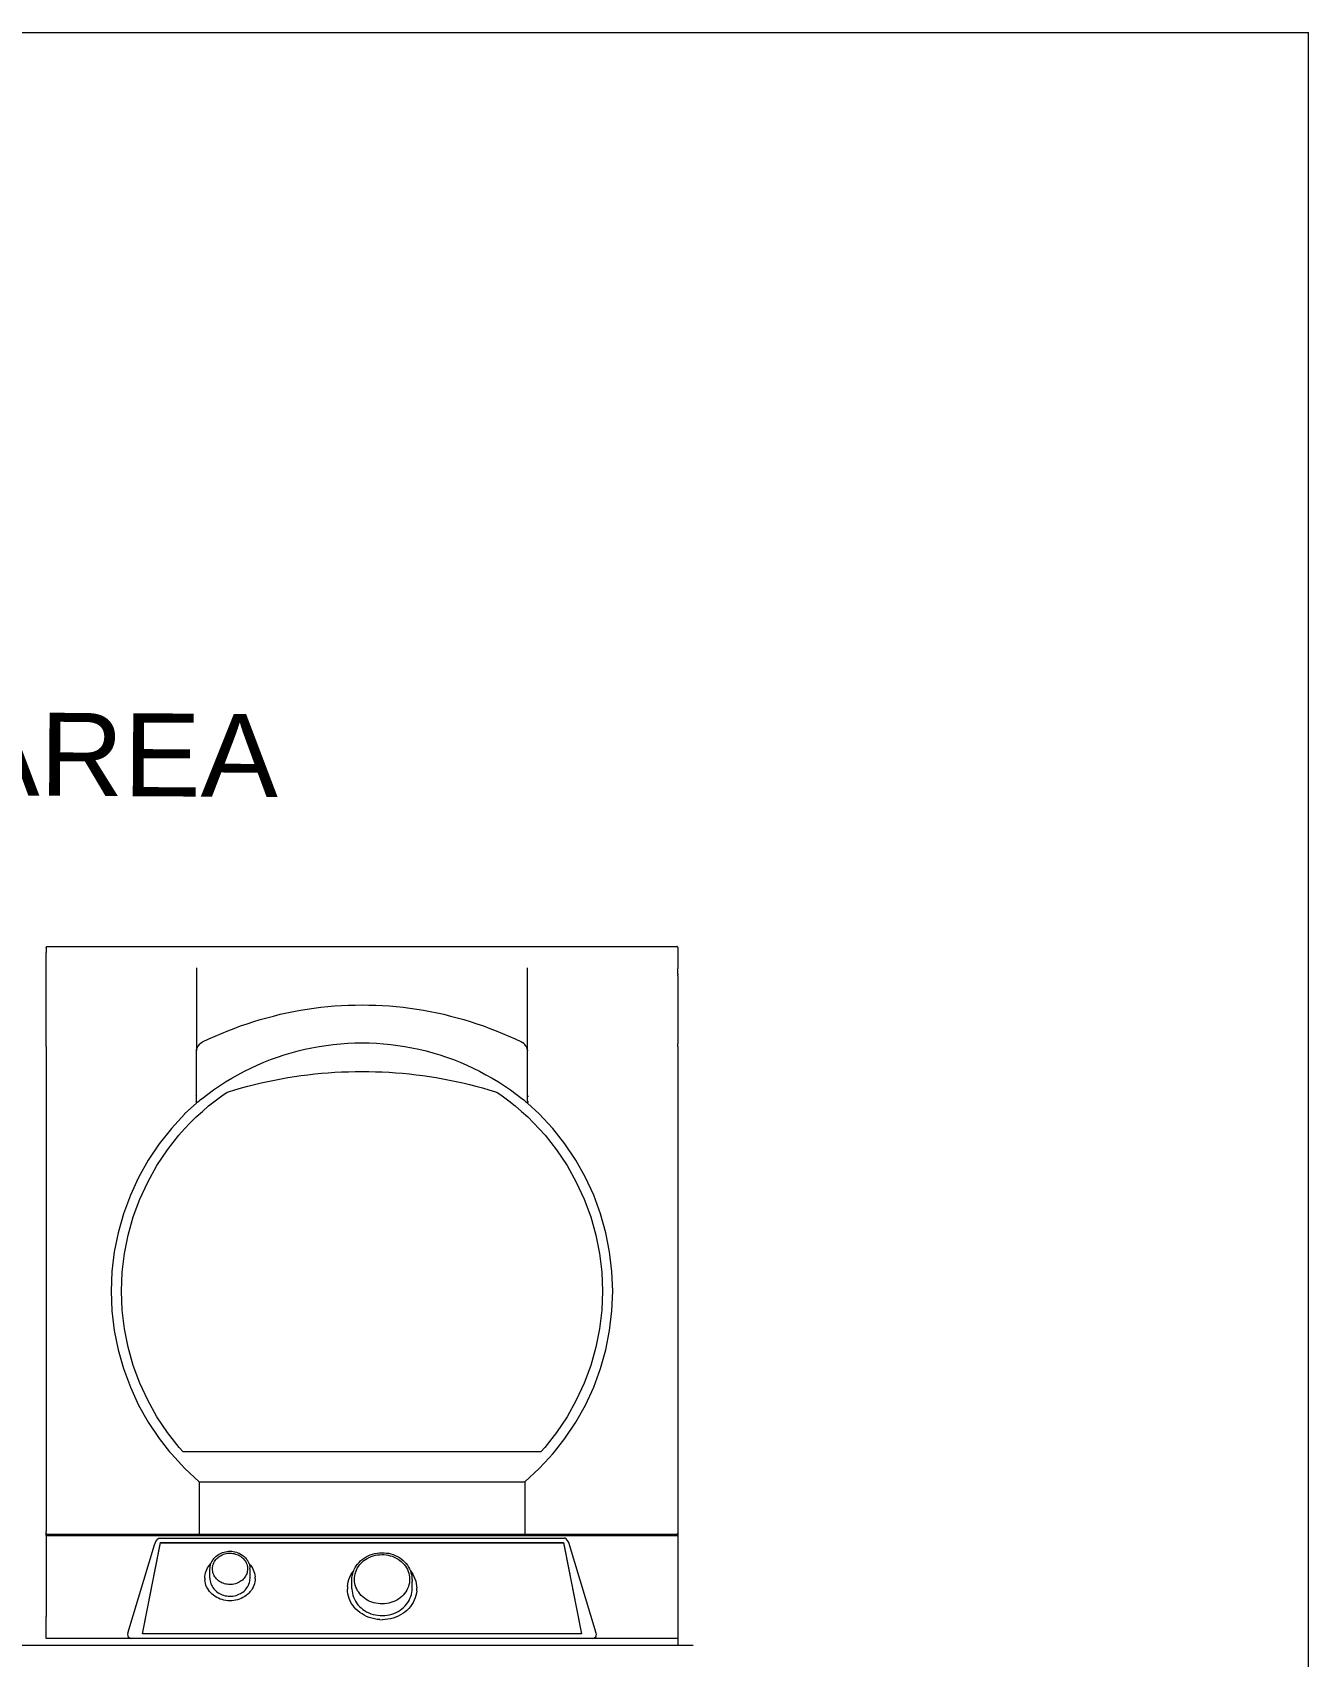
# Model space of a CAD drawing. Header units: millimetres. Extents: x 2027 to 2311, y 2171 to 2421.
# Drawn here: x 2282.94 to 2311.15, y 2384.84 to 2420.75 of the extents above; entities that cross this region are included whole.
import ezdxf

# ---------------------------------------------------------------- set-up
doc = ezdxf.new("R2010")
doc.units = ezdxf.units.MM
doc.layers.add('inne_gulv', color=255, linetype='Continuous', lineweight=15)
doc.layers.add('SectionCutEdges', color=6, linetype='Continuous', lineweight=30)
doc.styles.get("Standard").update_dxf_attribs({"font": 'arial.ttf'})

# ---------------------------------------------------------------- blocks, each defined once
blk = doc.blocks.new('laundry')
at = {"layer": 'inne_gulv'}
for p, q in [((406.1621, 54.8678), (406.8344, 54.8678)), ((406.8192, 54.8327), (406.8192, 54.8678)), ((406.1892, 54.8609), (406.1892, 54.8392)), ((406.2174, 54.8609), (406.1892, 54.8609)), ((406.2175, 54.8609), (406.2174, 54.8609)), ((406.2745, 54.8609), (406.2175, 54.8609)), ((406.2705, 54.8572), (406.2706, 54.8584)), ((406.2707, 54.8559), (406.2705, 54.8572)), ((406.2706, 54.8584), (406.2712, 54.8594)), ((406.2707, 54.8559), (406.2972, 54.7676)), ((406.2712, 54.8594), (406.272, 54.8602)), ((406.272, 54.8602), (406.2732, 54.8607)), ((406.2732, 54.8607), (406.2745, 54.8609)), ((406.7339, 54.8609), (406.2745, 54.8609)), ((406.2852, 54.8564), (406.3034, 54.7654)), ((406.2852, 54.8564), (406.3034, 54.7658)), ((406.2852, 54.8564), (406.2852, 54.8564)), ((406.7231, 54.8564), (406.2852, 54.8564)), ((406.705, 54.7654), (406.7232, 54.8564)), ((406.705, 54.7658), (406.7231, 54.8564)), ((406.7377, 54.8559), (406.7112, 54.7676)), ((406.7232, 54.8564), (406.7231, 54.8564)), ((406.7339, 54.8609), (406.7352, 54.8607)), ((406.7974, 54.8609), (406.7339, 54.8609)), ((406.7352, 54.8607), (406.7363, 54.8602)), ((406.7363, 54.8602), (406.7372, 54.8594)), ((406.7372, 54.8594), (406.7377, 54.8584)), ((406.7377, 54.8584), (406.7379, 54.8572)), ((406.7379, 54.8572), (406.7377, 54.8559)), ((406.7975, 54.8609), (406.7974, 54.8609)), ((406.8192, 54.8609), (406.7975, 54.8609)), ((406.1892, 54.8392), (406.1892, 54.8392)), ((406.1892, 54.7584), (406.1892, 54.8392)), ((406.4981, 54.8317), (406.4964, 54.8298)), ((406.5, 54.8335), (406.4981, 54.8317)), ((406.502, 54.8351), (406.5, 54.8335)), ((406.5042, 54.8366), (406.502, 54.8351)), ((406.5032, 54.8305), (406.505, 54.832)), ((406.5064, 54.8379), (406.5042, 54.8366)), ((406.505, 54.832), (406.5068, 54.8332)), ((406.5088, 54.8391), (406.5064, 54.8379)), ((406.5068, 54.8332), (406.5088, 54.8344)), ((406.5113, 54.8401), (406.5088, 54.8391)), ((406.5088, 54.8344), (406.5109, 54.8354)), ((406.5109, 54.8354), (406.513, 54.8363)), ((406.5139, 54.8409), (406.5113, 54.8401)), ((406.513, 54.8363), (406.5152, 54.837)), ((406.5165, 54.8415), (406.5139, 54.8409)), ((406.5152, 54.837), (406.5175, 54.8375)), ((406.5192, 54.842), (406.5165, 54.8415)), ((406.5175, 54.8375), (406.5198, 54.8379)), ((406.5219, 54.8422), (406.5192, 54.842)), ((406.5198, 54.8379), (406.5222, 54.8381)), ((406.5219, 54.8422), (406.5246, 54.8423)), ((406.5222, 54.8381), (406.5242, 54.8382)), ((406.5242, 54.8382), (406.5245, 54.8382)), ((406.5245, 54.8382), (406.5269, 54.8381)), ((406.5273, 54.8422), (406.5246, 54.8423)), ((406.5269, 54.8381), (406.5292, 54.8378)), ((406.53, 54.8419), (406.5273, 54.8422)), ((406.5292, 54.8378), (406.5315, 54.8374)), ((406.5326, 54.8414), (406.53, 54.8419)), ((406.5315, 54.8374), (406.5338, 54.8368)), ((406.5353, 54.8407), (406.5326, 54.8414)), ((406.5338, 54.8368), (406.536, 54.836)), ((406.5378, 54.8398), (406.5353, 54.8407)), ((406.536, 54.836), (406.5381, 54.8351)), ((406.5402, 54.8388), (406.5378, 54.8398)), ((406.5381, 54.8351), (406.5401, 54.8341)), ((406.5401, 54.8341), (406.5421, 54.8329)), ((406.5426, 54.8376), (406.5402, 54.8388)), ((406.5421, 54.8329), (406.5439, 54.8316)), ((406.5448, 54.8362), (406.5426, 54.8376)), ((406.5439, 54.8316), (406.5456, 54.8301)), ((406.547, 54.8347), (406.5448, 54.8362)), ((406.5489, 54.833), (406.547, 54.8347)), ((406.5508, 54.8312), (406.5489, 54.833)), ((406.5524, 54.8293), (406.5508, 54.8312)), ((406.8192, 54.8326), (406.8192, 54.8327)), ((406.8192, 54.7584), (406.8192, 54.8326)), ((406.3534, 54.8154), (406.3522, 54.8141)), ((406.3547, 54.8167), (406.3534, 54.8154)), ((406.3561, 54.818), (406.3547, 54.8167)), ((406.3577, 54.8191), (406.3561, 54.818)), ((406.3593, 54.82), (406.3577, 54.8191)), ((406.361, 54.8209), (406.3593, 54.82)), ((406.3595, 54.8145), (406.3607, 54.8154)), ((406.3607, 54.8154), (406.362, 54.8162)), ((406.3628, 54.8217), (406.361, 54.8209)), ((406.362, 54.8162), (406.3634, 54.8169)), ((406.3646, 54.8223), (406.3628, 54.8217)), ((406.3634, 54.8169), (406.3648, 54.8175)), ((406.3665, 54.8228), (406.3646, 54.8223)), ((406.3648, 54.8175), (406.3662, 54.818)), ((406.3662, 54.818), (406.3678, 54.8184)), ((406.3685, 54.8231), (406.3665, 54.8228)), ((406.3678, 54.8184), (406.3693, 54.8186)), ((406.3704, 54.8234), (406.3685, 54.8231)), ((406.3693, 54.8186), (406.3708, 54.8188)), ((406.3724, 54.8235), (406.3704, 54.8234)), ((406.3708, 54.8188), (406.3724, 54.8189)), ((406.3743, 54.8234), (406.3724, 54.8235)), ((406.3724, 54.8189), (406.374, 54.8188)), ((406.374, 54.8188), (406.3755, 54.8187)), ((406.3763, 54.8232), (406.3743, 54.8234)), ((406.3755, 54.8187), (406.3771, 54.8184)), ((406.3782, 54.8229), (406.3763, 54.8232)), ((406.3771, 54.8184), (406.3786, 54.8181)), ((406.3801, 54.8224), (406.3782, 54.8229)), ((406.3786, 54.8181), (406.3801, 54.8176)), ((406.382, 54.8218), (406.3801, 54.8224)), ((406.3801, 54.8176), (406.3815, 54.817)), ((406.3815, 54.817), (406.3829, 54.8163)), ((406.3838, 54.8211), (406.382, 54.8218)), ((406.3829, 54.8163), (406.3842, 54.8156)), ((406.3855, 54.8202), (406.3838, 54.8211)), ((406.3842, 54.8156), (406.3854, 54.8147)), ((406.3854, 54.8147), (406.3866, 54.8138)), ((406.3872, 54.8193), (406.3855, 54.8202)), ((406.3887, 54.8182), (406.3872, 54.8193)), ((406.3902, 54.817), (406.3887, 54.8182)), ((406.3915, 54.8157), (406.3902, 54.817)), ((406.3928, 54.8143), (406.3915, 54.8157)), ((406.4901, 54.8165), (406.4897, 54.8141)), ((406.4906, 54.8189), (406.4901, 54.8165)), ((406.4914, 54.8213), (406.4906, 54.8189)), ((406.4924, 54.8235), (406.4914, 54.8213)), ((406.4935, 54.8257), (406.4924, 54.8235)), ((406.4949, 54.8278), (406.4935, 54.8257)), ((406.4943, 54.8138), (406.4946, 54.8159)), ((406.4946, 54.8159), (406.4951, 54.8179)), ((406.4964, 54.8298), (406.4949, 54.8278)), ((406.4951, 54.8179), (406.4958, 54.8199)), ((406.4958, 54.8199), (406.4966, 54.8219)), ((406.4966, 54.8219), (406.4976, 54.8238)), ((406.4976, 54.8238), (406.4988, 54.8256)), ((406.4988, 54.8256), (406.5001, 54.8274)), ((406.5009, 54.815), (406.4998, 54.8134)), ((406.5001, 54.8274), (406.5016, 54.829)), ((406.5021, 54.8166), (406.5009, 54.815)), ((406.5016, 54.829), (406.5032, 54.8305)), ((406.5035, 54.8181), (406.5021, 54.8166)), ((406.505, 54.8195), (406.5035, 54.8181)), ((406.5066, 54.8208), (406.505, 54.8195)), ((406.5083, 54.822), (406.5066, 54.8208)), ((406.5101, 54.8231), (406.5083, 54.822)), ((406.512, 54.824), (406.5101, 54.8231)), ((406.514, 54.8248), (406.512, 54.824)), ((406.516, 54.8254), (406.514, 54.8248)), ((406.5181, 54.8259), (406.516, 54.8254)), ((406.5202, 54.8263), (406.5181, 54.8259)), ((406.5223, 54.8265), (406.5202, 54.8263)), ((406.5245, 54.8266), (406.5223, 54.8265)), ((406.5267, 54.8265), (406.5245, 54.8266)), ((406.5288, 54.8262), (406.5267, 54.8265)), ((406.5309, 54.8258), (406.5288, 54.8262)), ((406.533, 54.8253), (406.5309, 54.8258)), ((406.535, 54.8246), (406.533, 54.8253)), ((406.5369, 54.8237), (406.535, 54.8246)), ((406.5388, 54.8228), (406.5369, 54.8237)), ((406.5406, 54.8217), (406.5388, 54.8228)), ((406.5423, 54.8205), (406.5406, 54.8217)), ((406.5438, 54.8191), (406.5423, 54.8205)), ((406.5453, 54.8177), (406.5438, 54.8191)), ((406.5466, 54.8162), (406.5453, 54.8177)), ((406.5456, 54.8301), (406.5472, 54.8285)), ((406.5478, 54.8146), (406.5466, 54.8162)), ((406.5472, 54.8285), (406.5487, 54.8269)), ((406.5487, 54.8269), (406.5499, 54.8251)), ((406.5499, 54.8251), (406.5511, 54.8233)), ((406.5511, 54.8233), (406.552, 54.8213)), ((406.552, 54.8213), (406.5528, 54.8193)), ((406.5539, 54.8272), (406.5524, 54.8293)), ((406.5528, 54.8193), (406.5534, 54.8173)), ((406.5534, 54.8173), (406.5539, 54.8152)), ((406.5552, 54.8251), (406.5539, 54.8272)), ((406.5539, 54.8152), (406.5541, 54.8131)), ((406.5563, 54.8229), (406.5552, 54.8251)), ((406.5572, 54.8206), (406.5563, 54.8229)), ((406.5579, 54.8182), (406.5572, 54.8206)), ((406.5584, 54.8158), (406.5579, 54.8182)), ((406.5587, 54.8134), (406.5584, 54.8158)), ((406.3478, 54.8043), (406.3475, 54.8026)), ((406.3475, 54.8008), (406.3475, 54.8026)), ((406.3475, 54.8008), (406.3476, 54.7991)), ((406.3476, 54.7991), (406.3478, 54.7973)), ((406.3481, 54.8061), (406.3478, 54.8043)), ((406.3486, 54.8078), (406.3481, 54.8061)), ((406.3493, 54.8094), (406.3486, 54.8078)), ((406.3501, 54.811), (406.3493, 54.8094)), ((406.3511, 54.8126), (406.3501, 54.811)), ((406.3522, 54.8141), (406.3511, 54.8126)), ((406.3526, 54.8023), (406.3528, 54.8037)), ((406.3526, 54.8009), (406.3526, 54.8023)), ((406.3526, 54.8009), (406.3526, 54.7919)), ((406.3528, 54.8037), (406.3531, 54.805)), ((406.3531, 54.805), (406.3535, 54.8064)), ((406.3535, 54.8064), (406.354, 54.8077)), ((406.354, 54.8077), (406.3547, 54.809)), ((406.3547, 54.809), (406.3554, 54.8102)), ((406.3554, 54.8102), (406.3563, 54.8114)), ((406.3563, 54.8114), (406.3573, 54.8125)), ((406.3569, 54.7986), (406.3564, 54.7975)), ((406.3576, 54.7997), (406.3569, 54.7986)), ((406.3573, 54.8125), (406.3583, 54.8135)), ((406.3583, 54.8007), (406.3576, 54.7997)), ((406.3583, 54.8135), (406.3595, 54.8145)), ((406.3592, 54.8017), (406.3583, 54.8007)), ((406.3601, 54.8026), (406.3592, 54.8017)), ((406.3611, 54.8034), (406.3601, 54.8026)), ((406.3622, 54.8042), (406.3611, 54.8034)), ((406.3633, 54.8049), (406.3622, 54.8042)), ((406.3645, 54.8055), (406.3633, 54.8049)), ((406.3658, 54.806), (406.3645, 54.8055)), ((406.367, 54.8065), (406.3658, 54.806)), ((406.3684, 54.8068), (406.367, 54.8065)), ((406.3697, 54.807), (406.3684, 54.8068)), ((406.3711, 54.8072), (406.3697, 54.807)), ((406.3724, 54.8073), (406.3711, 54.8072)), ((406.3738, 54.8072), (406.3724, 54.8073)), ((406.3752, 54.8071), (406.3738, 54.8072)), ((406.3765, 54.8069), (406.3752, 54.8071)), ((406.3779, 54.8065), (406.3765, 54.8069)), ((406.3791, 54.8061), (406.3779, 54.8065)), ((406.3804, 54.8056), (406.3791, 54.8061)), ((406.3816, 54.805), (406.3804, 54.8056)), ((406.3827, 54.8043), (406.3816, 54.805)), ((406.3838, 54.8036), (406.3827, 54.8043)), ((406.3849, 54.8028), (406.3838, 54.8036)), ((406.3858, 54.8019), (406.3849, 54.8028)), ((406.3867, 54.8009), (406.3858, 54.8019)), ((406.3866, 54.8138), (406.3877, 54.8127)), ((406.3874, 54.7999), (406.3867, 54.8009)), ((406.3881, 54.7988), (406.3874, 54.7999)), ((406.3877, 54.8127), (406.3887, 54.8116)), ((406.3887, 54.7977), (406.3881, 54.7988)), ((406.3887, 54.8116), (406.3895, 54.8105)), ((406.3895, 54.8105), (406.3903, 54.8093)), ((406.3903, 54.8093), (406.391, 54.808)), ((406.391, 54.808), (406.3915, 54.8067)), ((406.3915, 54.8067), (406.392, 54.8053)), ((406.392, 54.8053), (406.3923, 54.8039)), ((406.3923, 54.8039), (406.3925, 54.8026)), ((406.3925, 54.8026), (406.3926, 54.8011)), ((406.3926, 54.8011), (406.3926, 54.801)), ((406.3926, 54.801), (406.3926, 54.7922)), ((406.3939, 54.8129), (406.3928, 54.8143)), ((406.3948, 54.8114), (406.3939, 54.8129)), ((406.3957, 54.8098), (406.3948, 54.8114)), ((406.3964, 54.8081), (406.3957, 54.8098)), ((406.3969, 54.8064), (406.3964, 54.8081)), ((406.3973, 54.8047), (406.3969, 54.8064)), ((406.3976, 54.8029), (406.3973, 54.8047)), ((406.3974, 54.7977), (406.3976, 54.7994)), ((406.3977, 54.8012), (406.3976, 54.8029)), ((406.3977, 54.8012), (406.3976, 54.7994)), ((406.4897, 54.8141), (406.4896, 54.8117)), ((406.4896, 54.8093), (406.4896, 54.8117)), ((406.4896, 54.8093), (406.4899, 54.8069)), ((406.4899, 54.8069), (406.4904, 54.8045)), ((406.4904, 54.8045), (406.4911, 54.8021)), ((406.4911, 54.8021), (406.4921, 54.7998)), ((406.4921, 54.7998), (406.4932, 54.7976)), ((406.4942, 54.8117), (406.4943, 54.8138)), ((406.4942, 54.8113), (406.4942, 54.8117)), ((406.4942, 54.8113), (406.4942, 54.8027)), ((406.4942, 54.8027), (406.4942, 54.8006)), ((406.4942, 54.8006), (406.4945, 54.7985)), ((406.4945, 54.7985), (406.4949, 54.7964)), ((406.4968, 54.8042), (406.4967, 54.8022)), ((406.4967, 54.8022), (406.4967, 54.8003)), ((406.4967, 54.8003), (406.497, 54.7984)), ((406.4971, 54.8061), (406.4968, 54.8042)), ((406.4975, 54.808), (406.4971, 54.8061)), ((406.4981, 54.8098), (406.4975, 54.808)), ((406.4989, 54.8116), (406.4981, 54.8098)), ((406.4998, 54.8134), (406.4989, 54.8116)), ((406.5488, 54.8129), (406.5478, 54.8146)), ((406.5497, 54.8111), (406.5488, 54.8129)), ((406.5504, 54.8093), (406.5497, 54.8111)), ((406.551, 54.8074), (406.5504, 54.8093)), ((406.5514, 54.8055), (406.551, 54.8074)), ((406.5513, 54.7978), (406.5516, 54.7997)), ((406.5516, 54.8036), (406.5514, 54.8055)), ((406.5517, 54.8017), (406.5516, 54.8036)), ((406.5516, 54.7997), (406.5517, 54.8017)), ((406.5538, 54.7979), (406.554, 54.7999)), ((406.554, 54.7999), (406.5541, 54.8)), ((406.5541, 54.8131), (406.5542, 54.811)), ((406.5542, 54.811), (406.5541, 54.8042)), ((406.5541, 54.8042), (406.5541, 54.8041)), ((406.5541, 54.8023), (406.5541, 54.8041)), ((406.5541, 54.8023), (406.5542, 54.8021)), ((406.5542, 54.8021), (406.5541, 54.802)), ((406.5541, 54.802), (406.5541, 54.8)), ((406.5548, 54.797), (406.556, 54.7992)), ((406.556, 54.7992), (406.557, 54.8014)), ((406.557, 54.8014), (406.5577, 54.8038)), ((406.5577, 54.8038), (406.5583, 54.8062)), ((406.5583, 54.8062), (406.5586, 54.8086)), ((406.5586, 54.8086), (406.5588, 54.811)), ((406.5587, 54.8134), (406.5588, 54.811)), ((406.3478, 54.7973), (406.3482, 54.7956)), ((406.3482, 54.7956), (406.3488, 54.7939)), ((406.3488, 54.7939), (406.3495, 54.7922)), ((406.3495, 54.7922), (406.3503, 54.7906)), ((406.3503, 54.7906), (406.3513, 54.7891)), ((406.3513, 54.7891), (406.3524, 54.7877)), ((406.3524, 54.7877), (406.3536, 54.7863)), ((406.3526, 54.7919), (406.3527, 54.7905)), ((406.3527, 54.7905), (406.3529, 54.7891)), ((406.3529, 54.7891), (406.3532, 54.7877)), ((406.3532, 54.7876), (406.3532, 54.7877)), ((406.3532, 54.7876), (406.3536, 54.7863)), ((406.3536, 54.7863), (406.3542, 54.785)), ((406.3542, 54.785), (406.3549, 54.7837)), ((406.3549, 54.7837), (406.355, 54.7836)), ((406.355, 54.7836), (406.3556, 54.7825)), ((406.3553, 54.7939), (406.3551, 54.7927)), ((406.3551, 54.7927), (406.3551, 54.7915)), ((406.3551, 54.7915), (406.3551, 54.7903)), ((406.3551, 54.7903), (406.3553, 54.789)), ((406.3555, 54.7951), (406.3553, 54.7939)), ((406.3553, 54.789), (406.3556, 54.7878)), ((406.3559, 54.7963), (406.3555, 54.7951)), ((406.3556, 54.7878), (406.356, 54.7867)), ((406.3556, 54.7825), (406.3557, 54.7824)), ((406.3557, 54.7824), (406.3565, 54.7813)), ((406.3564, 54.7975), (406.3559, 54.7963)), ((406.356, 54.7867), (406.3565, 54.7855)), ((406.3565, 54.7855), (406.3571, 54.7844)), ((406.3571, 54.7844), (406.3577, 54.7833)), ((406.3577, 54.7833), (406.3585, 54.7823)), ((406.3585, 54.7823), (406.3594, 54.7814)), ((406.386, 54.7815), (406.3868, 54.7825)), ((406.3868, 54.7825), (406.3876, 54.7835)), ((406.3876, 54.7835), (406.3882, 54.7846)), ((406.3882, 54.7846), (406.3888, 54.7857)), ((406.3892, 54.7966), (406.3887, 54.7977)), ((406.3888, 54.7857), (406.3893, 54.7869)), ((406.3888, 54.7816), (406.3896, 54.7827)), ((406.3896, 54.7954), (406.3892, 54.7966)), ((406.3893, 54.7869), (406.3896, 54.7881)), ((406.3898, 54.7942), (406.3896, 54.7954)), ((406.3896, 54.7881), (406.3899, 54.7893)), ((406.3896, 54.7827), (406.3897, 54.7827)), ((406.3897, 54.7827), (406.3904, 54.784)), ((406.39, 54.793), (406.3898, 54.7942)), ((406.3899, 54.7893), (406.39, 54.7905)), ((406.3901, 54.7917), (406.39, 54.793)), ((406.39, 54.7905), (406.3901, 54.7917)), ((406.3904, 54.784), (406.3911, 54.7852)), ((406.3911, 54.7852), (406.3915, 54.7863)), ((406.3915, 54.7863), (406.3918, 54.7866)), ((406.3915, 54.7863), (406.3916, 54.7866)), ((406.3916, 54.7866), (406.392, 54.7879)), ((406.3918, 54.7866), (406.393, 54.788)), ((406.392, 54.7879), (406.3921, 54.788)), ((406.3921, 54.788), (406.3924, 54.7894)), ((406.3924, 54.7894), (406.3925, 54.7908)), ((406.3926, 54.7922), (406.3925, 54.7908)), ((406.393, 54.788), (406.3941, 54.7894)), ((406.3941, 54.7894), (406.395, 54.791)), ((406.395, 54.791), (406.3958, 54.7926)), ((406.3958, 54.7926), (406.3965, 54.7942)), ((406.3965, 54.7942), (406.397, 54.7959)), ((406.397, 54.7959), (406.3974, 54.7977)), ((406.4932, 54.7976), (406.4945, 54.7955)), ((406.4945, 54.7955), (406.4959, 54.7935)), ((406.4949, 54.7964), (406.495, 54.7963)), ((406.495, 54.7963), (406.4955, 54.7944)), ((406.4956, 54.7943), (406.4955, 54.7944)), ((406.4956, 54.7943), (406.4959, 54.7935)), ((406.4959, 54.7935), (406.4959, 54.7934)), ((406.4959, 54.7934), (406.4964, 54.7923)), ((406.4964, 54.7923), (406.4973, 54.7904)), ((406.497, 54.7984), (406.4974, 54.7965)), ((406.4973, 54.7904), (406.4974, 54.7903)), ((406.4974, 54.7965), (406.4979, 54.7946)), ((406.4974, 54.7903), (406.4985, 54.7885)), ((406.4979, 54.7946), (406.4987, 54.7928)), ((406.4985, 54.7885), (406.4985, 54.7885)), ((406.4985, 54.7885), (406.4997, 54.7868)), ((406.4987, 54.7928), (406.4995, 54.791)), ((406.4995, 54.791), (406.5006, 54.7893)), ((406.4997, 54.7868), (406.5012, 54.7851)), ((406.5006, 54.7893), (406.5017, 54.7877)), ((406.5012, 54.7851), (406.5027, 54.7836)), ((406.5017, 54.7877), (406.5031, 54.7862)), ((406.5027, 54.7836), (406.5045, 54.7821)), ((406.5031, 54.7862), (406.5045, 54.7848)), ((406.5045, 54.7848), (406.5061, 54.7834)), ((406.5061, 54.7834), (406.5078, 54.7822)), ((406.5401, 54.7819), (406.5418, 54.7831)), ((406.5418, 54.7831), (406.5434, 54.7844)), ((406.5434, 54.7844), (406.5449, 54.7858)), ((406.5434, 54.7817), (406.5451, 54.7831)), ((406.5449, 54.7858), (406.5462, 54.7873)), ((406.5451, 54.7831), (406.5467, 54.7846)), ((406.5462, 54.7873), (406.5475, 54.7889)), ((406.5467, 54.7846), (406.5481, 54.7862)), ((406.5475, 54.7889), (406.5485, 54.7905)), ((406.5481, 54.7862), (406.5482, 54.7863)), ((406.5482, 54.7863), (406.5495, 54.788)), ((406.5485, 54.7905), (406.5495, 54.7923)), ((406.5495, 54.7923), (406.5502, 54.7941)), ((406.5495, 54.788), (406.5507, 54.7898)), ((406.5495, 54.788), (406.5495, 54.788)), ((406.5502, 54.7941), (406.5508, 54.7959)), ((406.5507, 54.7898), (406.5517, 54.7917)), ((406.5508, 54.7959), (406.5513, 54.7978)), ((406.5517, 54.7917), (406.5525, 54.7937)), ((406.5526, 54.7937), (406.5525, 54.7937)), ((406.5526, 54.7937), (406.5532, 54.7957)), ((406.5526, 54.7937), (406.5535, 54.7949)), ((406.5533, 54.7958), (406.5532, 54.7957)), ((406.5538, 54.7979), (406.5533, 54.7958)), ((406.5535, 54.7949), (406.5548, 54.797)), ((406.2972, 54.7676), (406.2978, 54.7659)), ((406.3565, 54.7813), (406.3575, 54.7802)), ((406.3575, 54.7802), (406.3586, 54.7792)), ((406.3586, 54.7792), (406.3597, 54.7783)), ((406.3594, 54.7814), (406.3603, 54.7805)), ((406.3597, 54.7783), (406.3598, 54.7782)), ((406.3598, 54.7782), (406.361, 54.7774)), ((406.3603, 54.7805), (406.3613, 54.7796)), ((406.361, 54.7774), (406.3623, 54.7766)), ((406.361, 54.7774), (406.361, 54.7774)), ((406.3613, 54.7796), (406.3624, 54.7789)), ((406.3623, 54.7766), (406.3637, 54.7759)), ((406.3624, 54.7789), (406.3636, 54.7782)), ((406.3636, 54.7782), (406.3648, 54.7776)), ((406.3637, 54.7759), (406.3651, 54.7754)), ((406.3648, 54.7776), (406.366, 54.7771)), ((406.3651, 54.7754), (406.3666, 54.7749)), ((406.366, 54.7771), (406.3673, 54.7767)), ((406.3666, 54.7749), (406.3681, 54.7745)), ((406.3673, 54.7767), (406.3686, 54.7764)), ((406.3681, 54.7745), (406.3696, 54.7743)), ((406.3686, 54.7764), (406.37, 54.7761)), ((406.3696, 54.7743), (406.3712, 54.7741)), ((406.37, 54.7761), (406.3713, 54.776)), ((406.3712, 54.7741), (406.3727, 54.7741)), ((406.3713, 54.776), (406.3727, 54.776)), ((406.3727, 54.776), (406.3741, 54.776)), ((406.3727, 54.7741), (406.3743, 54.7741)), ((406.3741, 54.776), (406.3755, 54.7762)), ((406.3743, 54.7741), (406.3758, 54.7743)), ((406.3755, 54.7762), (406.3768, 54.7764)), ((406.3758, 54.7743), (406.3774, 54.7746)), ((406.3768, 54.7764), (406.3781, 54.7768)), ((406.3774, 54.7746), (406.3789, 54.775)), ((406.3781, 54.7768), (406.3794, 54.7772)), ((406.3789, 54.775), (406.3803, 54.7755)), ((406.3794, 54.7772), (406.3806, 54.7777)), ((406.3803, 54.7755), (406.3817, 54.7761)), ((406.3806, 54.7777), (406.3818, 54.7783)), ((406.3817, 54.7761), (406.3831, 54.7768)), ((406.3818, 54.7783), (406.383, 54.779)), ((406.383, 54.779), (406.384, 54.7798)), ((406.3831, 54.7768), (406.3844, 54.7775)), ((406.3831, 54.7768), (406.3831, 54.7768)), ((406.384, 54.7798), (406.3851, 54.7806)), ((406.3844, 54.7776), (406.3857, 54.7785)), ((406.3844, 54.7776), (406.3844, 54.7775)), ((406.3851, 54.7806), (406.386, 54.7815)), ((406.3857, 54.7785), (406.3868, 54.7794)), ((406.3868, 54.7794), (406.3879, 54.7805)), ((406.3879, 54.7805), (406.3887, 54.7815)), ((406.3887, 54.7815), (406.3888, 54.7816)), ((406.5045, 54.7821), (406.5063, 54.7808)), ((406.5063, 54.7808), (406.5082, 54.7796)), ((406.5078, 54.7822), (406.5095, 54.7811)), ((406.5083, 54.7796), (406.5082, 54.7796)), ((406.5083, 54.7796), (406.5103, 54.7785)), ((406.5095, 54.7811), (406.5114, 54.7802)), ((406.5103, 54.7785), (406.5124, 54.7776)), ((406.5114, 54.7802), (406.5134, 54.7793)), ((406.5124, 54.7776), (406.5146, 54.7769)), ((406.5134, 54.7793), (406.5154, 54.7787)), ((406.5146, 54.7769), (406.5169, 54.7763)), ((406.5154, 54.7787), (406.5175, 54.7781)), ((406.5169, 54.7763), (406.5192, 54.7758)), ((406.5175, 54.7781), (406.5196, 54.7777)), ((406.5192, 54.7758), (406.5215, 54.7756)), ((406.5196, 54.7777), (406.5217, 54.7775)), ((406.5215, 54.7756), (406.5238, 54.7755)), ((406.5217, 54.7775), (406.5239, 54.7774)), ((406.5238, 54.7755), (406.5262, 54.7755)), ((406.5239, 54.7774), (406.526, 54.7774)), ((406.526, 54.7774), (406.5282, 54.7776)), ((406.5262, 54.7755), (406.5285, 54.7758)), ((406.5282, 54.7776), (406.5303, 54.778)), ((406.5285, 54.7758), (406.5308, 54.7761)), ((406.5303, 54.778), (406.5324, 54.7785)), ((406.5308, 54.7761), (406.5331, 54.7767)), ((406.5324, 54.7785), (406.5344, 54.7791)), ((406.5331, 54.7767), (406.5353, 54.7774)), ((406.5344, 54.7791), (406.5364, 54.7799)), ((406.5353, 54.7774), (406.5374, 54.7782)), ((406.5364, 54.7799), (406.5383, 54.7808)), ((406.5374, 54.7782), (406.5395, 54.7792)), ((406.5383, 54.7808), (406.5401, 54.7819)), ((406.5395, 54.7792), (406.5415, 54.7804)), ((406.5415, 54.7804), (406.5434, 54.7817)), ((406.5415, 54.7804), (406.5415, 54.7804)), ((406.7112, 54.7676), (406.7106, 54.7659)), ((406.1892, 54.7584), (406.8192, 54.7584)), ((406.1892, 54.7584), (406.1892, 54.7572)), ((406.1892, 54.7572), (406.1892, 54.7562)), ((406.1892, 54.7562), (406.1893, 54.7564)), ((406.1892, 54.7559), (406.1892, 54.7562)), ((406.1892, 54.7559), (406.1892, 54.7544)), ((406.1892, 54.2706), (406.1892, 54.7544)), ((406.1893, 54.7564), (406.1895, 54.7566)), ((406.1895, 54.7566), (406.1897, 54.7568)), ((406.1897, 54.7568), (406.1899, 54.7569)), ((406.1899, 54.7569), (406.1902, 54.7569)), ((406.1902, 54.7569), (406.3418, 54.7569)), ((406.2978, 54.7659), (406.2986, 54.7643)), ((406.2986, 54.7643), (406.2995, 54.7629)), ((406.2995, 54.7629), (406.3005, 54.7618)), ((406.3005, 54.7618), (406.3015, 54.7611)), ((406.3015, 54.7611), (406.3024, 54.7609)), ((406.3024, 54.7609), (406.706, 54.7609)), ((406.3034, 54.7658), (406.705, 54.7658)), ((406.3034, 54.7654), (406.3034, 54.7658)), ((406.3034, 54.7654), (406.705, 54.7654)), ((406.3418, 54.7569), (406.6667, 54.7569)), ((406.3418, 54.7048), (406.3418, 54.7569)), ((406.6667, 54.7569), (406.8182, 54.7569)), ((406.6667, 54.7048), (406.6667, 54.7569)), ((406.705, 54.7654), (406.705, 54.7658)), ((406.7069, 54.7611), (406.706, 54.7609)), ((406.7079, 54.7618), (406.7069, 54.7611)), ((406.7088, 54.7629), (406.7079, 54.7618)), ((406.7098, 54.7643), (406.7088, 54.7629)), ((406.7106, 54.7659), (406.7098, 54.7643)), ((406.8184, 54.7569), (406.8182, 54.7569)), ((406.8184, 54.7569), (406.8187, 54.7568)), ((406.8189, 54.7566), (406.8187, 54.7568)), ((406.8189, 54.7566), (406.819, 54.7564)), ((406.8191, 54.7562), (406.819, 54.7564)), ((406.8191, 54.7562), (406.8192, 54.7571)), ((406.8191, 54.7562), (406.8192, 54.7559)), ((406.8192, 54.7571), (406.8192, 54.7584)), ((406.8192, 54.7542), (406.8192, 54.7559)), ((406.8192, 54.2706), (406.8192, 54.7542)), ((406.3274, 54.6914), (406.3418, 54.7048)), ((406.3418, 54.7048), (406.453, 54.7048)), ((406.453, 54.7048), (406.6667, 54.7048)), ((406.6667, 54.7047), (406.6667, 54.7048)), ((406.6667, 54.7047), (406.681, 54.6914)), ((406.3141, 54.677), (406.3274, 54.6914)), ((406.681, 54.6914), (406.6909, 54.6807)), ((406.3019, 54.6616), (406.3123, 54.6748)), ((406.3218, 54.6704), (406.3102, 54.6556)), ((406.3123, 54.6748), (406.3141, 54.677)), ((406.3218, 54.6704), (406.3259, 54.6748)), ((406.6825, 54.6748), (406.3259, 54.6748)), ((406.6825, 54.6748), (406.6865, 54.6704)), ((406.6982, 54.6556), (406.6865, 54.6704)), ((406.6909, 54.6807), (406.6943, 54.677)), ((406.6943, 54.677), (406.6961, 54.6748)), ((406.6961, 54.6748), (406.7065, 54.6616)), ((406.291, 54.6453), (406.3019, 54.6616)), ((406.3102, 54.6556), (406.2997, 54.6399)), ((406.7086, 54.6399), (406.6982, 54.6556)), ((406.7065, 54.6616), (406.7174, 54.6453)), ((406.2814, 54.6282), (406.291, 54.6453)), ((406.2997, 54.6399), (406.2905, 54.6235)), ((406.7178, 54.6235), (406.7086, 54.6399)), ((406.7174, 54.6453), (406.727, 54.6282)), ((406.2732, 54.6103), (406.2814, 54.6282)), ((406.2905, 54.6235), (406.2826, 54.6064)), ((406.7257, 54.6064), (406.7178, 54.6235)), ((406.727, 54.6282), (406.7352, 54.6103)), ((406.2664, 54.5919), (406.2732, 54.6103)), ((406.2826, 54.6064), (406.2761, 54.5888)), ((406.7322, 54.5888), (406.7257, 54.6064)), ((406.7352, 54.6103), (406.742, 54.5919)), ((406.2611, 54.573), (406.2664, 54.5919)), ((406.2761, 54.5888), (406.271, 54.5706)), ((406.7373, 54.5706), (406.7322, 54.5888)), ((406.742, 54.5919), (406.7473, 54.573)), ((406.2572, 54.5538), (406.2611, 54.573)), ((406.7473, 54.573), (406.7511, 54.5538)), ((406.271, 54.5706), (406.2673, 54.5522)), ((406.741, 54.5522), (406.7373, 54.5706)), ((406.2549, 54.5343), (406.2572, 54.5538)), ((406.2673, 54.5522), (406.2651, 54.5335)), ((406.7432, 54.5335), (406.741, 54.5522)), ((406.7511, 54.5538), (406.7534, 54.5343)), ((406.2542, 54.5147), (406.2549, 54.5343)), ((406.2651, 54.5335), (406.2644, 54.5147)), ((406.744, 54.5147), (406.7432, 54.5335)), ((406.7534, 54.5343), (406.7542, 54.5147)), ((406.2549, 54.495), (406.2542, 54.5147)), ((406.2644, 54.5147), (406.2651, 54.4958)), ((406.7432, 54.4958), (406.744, 54.5147)), ((406.7542, 54.5147), (406.7534, 54.495)), ((406.2572, 54.4755), (406.2549, 54.495)), ((406.2651, 54.4958), (406.2673, 54.4771)), ((406.741, 54.4771), (406.7432, 54.4958)), ((406.7534, 54.495), (406.7511, 54.4755)), ((406.2611, 54.4563), (406.2572, 54.4755)), ((406.2673, 54.4771), (406.271, 54.4587)), ((406.7373, 54.4587), (406.741, 54.4771)), ((406.7511, 54.4755), (406.7473, 54.4563)), ((406.271, 54.4587), (406.2761, 54.4406)), ((406.7322, 54.4406), (406.7373, 54.4587)), ((406.2664, 54.4374), (406.2611, 54.4563)), ((406.7473, 54.4563), (406.742, 54.4374)), ((406.2732, 54.419), (406.2664, 54.4374)), ((406.2761, 54.4406), (406.2826, 54.4229)), ((406.7257, 54.4229), (406.7322, 54.4406)), ((406.742, 54.4374), (406.7352, 54.419)), ((406.2814, 54.4011), (406.2732, 54.419)), ((406.2826, 54.4229), (406.2905, 54.4058)), ((406.7178, 54.4058), (406.7257, 54.4229)), ((406.7352, 54.419), (406.727, 54.4011)), ((406.291, 54.384), (406.2814, 54.4011)), ((406.2905, 54.4058), (406.2997, 54.3894)), ((406.7086, 54.3894), (406.7178, 54.4058)), ((406.727, 54.4011), (406.7174, 54.384)), ((406.3019, 54.3677), (406.291, 54.384)), ((406.2997, 54.3894), (406.3102, 54.3737)), ((406.6982, 54.3737), (406.7086, 54.3894)), ((406.7174, 54.384), (406.7065, 54.3677)), ((406.3141, 54.3523), (406.3019, 54.3677)), ((406.3102, 54.3737), (406.3217, 54.3591)), ((406.6867, 54.3591), (406.6982, 54.3737)), ((406.7065, 54.3677), (406.6943, 54.3523)), ((406.3274, 54.3379), (406.3141, 54.3523)), ((406.3217, 54.3591), (406.3273, 54.3527)), ((406.3273, 54.3527), (406.333, 54.3467)), ((406.333, 54.3467), (406.3389, 54.3409)), ((406.6694, 54.3409), (406.6753, 54.3467)), ((406.6753, 54.3467), (406.681, 54.3527)), ((406.681, 54.3527), (406.6867, 54.3591)), ((406.6943, 54.3523), (406.681, 54.3379)), ((406.3274, 54.3379), (406.3277, 54.3375)), ((406.3392, 54.327), (406.3277, 54.3375)), ((406.3389, 54.3409), (406.345, 54.3353)), ((406.345, 54.3353), (406.3513, 54.3299)), ((406.3513, 54.3299), (406.3578, 54.3247)), ((406.6505, 54.3247), (406.657, 54.3299)), ((406.657, 54.3299), (406.6633, 54.3353)), ((406.6633, 54.3353), (406.6694, 54.3409)), ((406.681, 54.3379), (406.6692, 54.327)), ((406.3384, 54.3259), (406.3392, 54.3251)), ((406.3392, 54.3193), (406.3384, 54.3201)), ((406.3392, 54.327), (406.3393, 54.3268)), ((406.3392, 54.327), (406.3392, 54.3251)), ((406.3392, 54.3251), (406.3392, 54.3193)), ((406.3392, 54.3193), (406.3392, 54.2748)), ((406.3398, 54.3263), (406.3393, 54.3268)), ((406.3398, 54.3264), (406.3406, 54.3258)), ((406.3398, 54.3263), (406.3406, 54.3258)), ((406.3406, 54.3258), (406.3417, 54.3249)), ((406.3417, 54.3249), (406.3429, 54.3239)), ((406.3429, 54.3239), (406.3442, 54.3229)), ((406.3442, 54.3229), (406.3447, 54.3224)), ((406.3447, 54.3224), (406.3504, 54.3181)), ((406.3504, 54.3181), (406.3562, 54.3139)), ((406.3562, 54.3139), (406.3621, 54.3098)), ((406.3578, 54.3247), (406.3645, 54.3198)), ((406.3645, 54.3198), (406.3697, 54.3161)), ((406.3697, 54.3161), (406.371, 54.3157)), ((406.371, 54.3157), (406.3775, 54.3138)), ((406.3775, 54.3138), (406.384, 54.3119)), ((406.6244, 54.3119), (406.6308, 54.3138)), ((406.6308, 54.3138), (406.6373, 54.3157)), ((406.6373, 54.3157), (406.6386, 54.3161)), ((406.6386, 54.3161), (406.6439, 54.3198)), ((406.6439, 54.3198), (406.6505, 54.3247)), ((406.6462, 54.3098), (406.6521, 54.3139)), ((406.6521, 54.3139), (406.6579, 54.3181)), ((406.6579, 54.3181), (406.6636, 54.3224)), ((406.6636, 54.3224), (406.6642, 54.3229)), ((406.6642, 54.3229), (406.6655, 54.3239)), ((406.6655, 54.3239), (406.6667, 54.3249)), ((406.6667, 54.3249), (406.6677, 54.3258)), ((406.6677, 54.3258), (406.6685, 54.3264)), ((406.6685, 54.3264), (406.669, 54.3268)), ((406.6692, 54.327), (406.669, 54.3268)), ((406.6692, 54.3251), (406.6692, 54.327)), ((406.6692, 54.3251), (406.6697, 54.3256)), ((406.6692, 54.3251), (406.6692, 54.3193)), ((406.6697, 54.3198), (406.6692, 54.3193)), ((406.6692, 54.3193), (406.6692, 54.2748)), ((406.6699, 54.3259), (406.6702, 54.3262)), ((406.6702, 54.3204), (406.6699, 54.3201)), ((406.3621, 54.3098), (406.3682, 54.3059)), ((406.3682, 54.3059), (406.3743, 54.3022)), ((406.3743, 54.3022), (406.3805, 54.2987)), ((406.3805, 54.2987), (406.3869, 54.2953)), ((406.384, 54.3119), (406.3905, 54.3101)), ((406.3905, 54.3101), (406.3971, 54.3085)), ((406.3971, 54.3085), (406.4037, 54.3069)), ((406.4037, 54.3069), (406.4103, 54.3054)), ((406.4103, 54.3054), (406.4169, 54.3041)), ((406.4169, 54.3041), (406.4235, 54.3028)), ((406.4235, 54.3028), (406.4302, 54.3016)), ((406.4302, 54.3016), (406.4368, 54.3006)), ((406.4368, 54.3006), (406.4435, 54.2996)), ((406.4435, 54.2996), (406.4502, 54.2988)), ((406.4502, 54.2988), (406.457, 54.298)), ((406.457, 54.298), (406.4637, 54.2973)), ((406.4637, 54.2973), (406.4704, 54.2968)), ((406.4704, 54.2968), (406.4772, 54.2963)), ((406.5312, 54.2963), (406.5379, 54.2968)), ((406.5379, 54.2968), (406.5447, 54.2973)), ((406.5447, 54.2973), (406.5514, 54.298)), ((406.5514, 54.298), (406.5581, 54.2988)), ((406.5581, 54.2988), (406.5648, 54.2996)), ((406.5648, 54.2996), (406.5715, 54.3006)), ((406.5715, 54.3006), (406.5782, 54.3016)), ((406.5782, 54.3016), (406.5848, 54.3028)), ((406.5848, 54.3028), (406.5915, 54.3041)), ((406.5915, 54.3041), (406.5981, 54.3054)), ((406.5981, 54.3054), (406.6047, 54.3069)), ((406.6047, 54.3069), (406.6113, 54.3085)), ((406.6113, 54.3085), (406.6178, 54.3101)), ((406.6178, 54.3101), (406.6244, 54.3119)), ((406.6215, 54.2953), (406.6278, 54.2987)), ((406.6278, 54.2987), (406.6341, 54.3022)), ((406.6341, 54.3022), (406.6402, 54.3059)), ((406.6402, 54.3059), (406.6462, 54.3098)), ((406.3869, 54.2953), (406.3933, 54.2921)), ((406.3933, 54.2921), (406.3998, 54.2891)), ((406.3998, 54.2891), (406.4064, 54.2863)), ((406.4064, 54.2863), (406.413, 54.2837)), ((406.413, 54.2837), (406.4198, 54.2812)), ((406.4198, 54.2812), (406.4266, 54.279)), ((406.4772, 54.2963), (406.4839, 54.296)), ((406.4839, 54.296), (406.4907, 54.2957)), ((406.4907, 54.2957), (406.4974, 54.2955)), ((406.4974, 54.2955), (406.5042, 54.2955)), ((406.5042, 54.2955), (406.5109, 54.2955)), ((406.5109, 54.2955), (406.5177, 54.2957)), ((406.5177, 54.2957), (406.5244, 54.296)), ((406.5244, 54.296), (406.5312, 54.2963)), ((406.5818, 54.279), (406.5886, 54.2812)), ((406.5886, 54.2812), (406.5953, 54.2837)), ((406.5953, 54.2837), (406.602, 54.2863)), ((406.602, 54.2863), (406.6086, 54.2891)), ((406.6086, 54.2891), (406.6151, 54.2921)), ((406.6151, 54.2921), (406.6215, 54.2953)), ((406.1892, 54.2706), (406.1892, 54.2679)), ((406.1892, 54.2679), (406.1892, 54.2001)), ((406.3392, 54.2748), (406.3393, 54.2732)), ((406.3392, 54.1921), (406.3392, 54.2748)), ((406.3398, 54.2716), (406.3393, 54.2732)), ((406.3406, 54.2701), (406.3398, 54.2716)), ((406.3417, 54.2687), (406.3406, 54.2701)), ((406.3429, 54.2675), (406.3417, 54.2687)), ((406.3429, 54.2675), (406.3442, 54.2667)), ((406.3442, 54.2667), (406.3453, 54.2661)), ((406.3453, 54.2661), (406.3515, 54.2631)), ((406.4266, 54.279), (406.4334, 54.2769)), ((406.4334, 54.2769), (406.4404, 54.275)), ((406.4404, 54.275), (406.4473, 54.2733)), ((406.4473, 54.2733), (406.4543, 54.2718)), ((406.4543, 54.2718), (406.4614, 54.2705)), ((406.4614, 54.2705), (406.4685, 54.2695)), ((406.4685, 54.2695), (406.4756, 54.2686)), ((406.4756, 54.2686), (406.4827, 54.2679)), ((406.4827, 54.2679), (406.4899, 54.2674)), ((406.4899, 54.2674), (406.497, 54.2671)), ((406.497, 54.2671), (406.5042, 54.267)), ((406.5042, 54.267), (406.5113, 54.2671)), ((406.5113, 54.2671), (406.5185, 54.2674)), ((406.5185, 54.2674), (406.5257, 54.2679)), ((406.5257, 54.2679), (406.5328, 54.2686)), ((406.5328, 54.2686), (406.5399, 54.2695)), ((406.5399, 54.2695), (406.547, 54.2705)), ((406.547, 54.2705), (406.554, 54.2718)), ((406.554, 54.2718), (406.561, 54.2733)), ((406.561, 54.2733), (406.568, 54.275)), ((406.568, 54.275), (406.5749, 54.2769)), ((406.5749, 54.2769), (406.5818, 54.279)), ((406.6569, 54.2631), (406.6631, 54.2661)), ((406.6631, 54.2661), (406.6642, 54.2667)), ((406.6655, 54.2675), (406.6642, 54.2667)), ((406.6667, 54.2687), (406.6655, 54.2675)), ((406.6677, 54.2701), (406.6667, 54.2687)), ((406.6677, 54.2701), (406.6685, 54.2716)), ((406.669, 54.2732), (406.6685, 54.2716)), ((406.669, 54.2732), (406.6692, 54.2748)), ((406.6692, 54.2748), (406.6692, 54.1921)), ((406.8192, 54.2706), (406.8192, 54.2679)), ((406.8192, 54.2001), (406.8192, 54.2679)), ((406.3515, 54.2631), (406.3577, 54.2603)), ((406.3577, 54.2603), (406.364, 54.2576)), ((406.364, 54.2576), (406.3704, 54.255)), ((406.3704, 54.255), (406.3767, 54.2525)), ((406.3767, 54.2525), (406.3832, 54.2501)), ((406.3832, 54.2501), (406.3897, 54.2479)), ((406.3897, 54.2479), (406.3962, 54.2458)), ((406.6122, 54.2458), (406.6187, 54.2479)), ((406.6187, 54.2479), (406.6252, 54.2501)), ((406.6252, 54.2501), (406.6316, 54.2525)), ((406.6316, 54.2525), (406.638, 54.255)), ((406.638, 54.255), (406.6443, 54.2576)), ((406.6443, 54.2576), (406.6506, 54.2603)), ((406.6506, 54.2603), (406.6569, 54.2631)), ((406.3962, 54.2458), (406.4027, 54.2438)), ((406.4027, 54.2438), (406.4093, 54.2419)), ((406.4093, 54.2419), (406.416, 54.2402)), ((406.416, 54.2402), (406.4226, 54.2385)), ((406.4226, 54.2385), (406.4293, 54.237)), ((406.4293, 54.237), (406.436, 54.2357)), ((406.436, 54.2357), (406.4428, 54.2345)), ((406.4428, 54.2345), (406.4495, 54.2334)), ((406.4495, 54.2334), (406.4563, 54.2324)), ((406.4563, 54.2324), (406.4631, 54.2315)), ((406.4631, 54.2315), (406.47, 54.2308)), ((406.5384, 54.2308), (406.5452, 54.2315)), ((406.5452, 54.2315), (406.552, 54.2324)), ((406.552, 54.2324), (406.5588, 54.2334)), ((406.5588, 54.2334), (406.5656, 54.2345)), ((406.5656, 54.2345), (406.5723, 54.2357)), ((406.5723, 54.2357), (406.579, 54.237)), ((406.579, 54.237), (406.5857, 54.2385)), ((406.5857, 54.2385), (406.5924, 54.2402)), ((406.5924, 54.2402), (406.599, 54.2419)), ((406.599, 54.2419), (406.6056, 54.2438)), ((406.6056, 54.2438), (406.6122, 54.2458)), ((406.47, 54.2308), (406.4768, 54.2302)), ((406.4768, 54.2302), (406.4836, 54.2298)), ((406.4836, 54.2298), (406.4905, 54.2294)), ((406.4905, 54.2294), (406.4973, 54.2293)), ((406.4973, 54.2293), (406.5042, 54.2292)), ((406.5042, 54.2292), (406.511, 54.2293)), ((406.511, 54.2293), (406.5179, 54.2294)), ((406.5179, 54.2294), (406.5247, 54.2298)), ((406.5247, 54.2298), (406.5316, 54.2302)), ((406.5316, 54.2302), (406.5384, 54.2308)), ((406.1892, 54.2001), (406.1892, 54.1992)), ((406.1892, 54.1992), (406.1892, 54.1992)), ((406.1892, 54.1992), (406.1892, 54.1941)), ((406.8192, 54.2001), (406.8192, 54.1992)), ((406.8192, 54.198), (406.8192, 54.1992)), ((406.1892, 54.1941), (406.1892, 54.1926)), ((406.1892, 54.1926), (406.1892, 54.1922)), ((406.1892, 54.1922), (406.1892, 54.1767)), ((406.8192, 54.198), (406.8192, 54.1941)), ((406.8192, 54.1941), (406.8192, 54.1927)), ((406.8192, 54.1926), (406.8192, 54.1927)), ((406.8192, 54.1922), (406.8192, 54.1926)), ((406.8192, 54.1767), (406.8192, 54.1922)), ((406.1892, 54.172), (406.1892, 54.1767)), ((406.1892, 54.172), (406.1892, 54.1717)), ((406.1892, 54.1717), (406.1893, 54.1715)), ((406.1893, 54.1715), (406.1895, 54.1713)), ((406.1895, 54.1713), (406.1897, 54.1711)), ((406.1897, 54.1711), (406.1899, 54.171)), ((406.1899, 54.171), (406.1902, 54.171)), ((406.1902, 54.171), (406.1938, 54.171)), ((406.1938, 54.171), (406.8145, 54.171)), ((406.2109, 54.1709), (406.2109, 54.1709)), ((406.2109, 54.1709), (406.7909, 54.1709)), ((406.7909, 54.1709), (406.7909, 54.1709)), ((406.8145, 54.171), (406.8182, 54.171)), ((406.8184, 54.171), (406.8182, 54.171)), ((406.8187, 54.1711), (406.8184, 54.171)), ((406.8189, 54.1713), (406.8187, 54.1711)), ((406.819, 54.1715), (406.8189, 54.1713)), ((406.8191, 54.1717), (406.819, 54.1715)), ((406.8192, 54.172), (406.8191, 54.1717)), ((406.8192, 54.172), (406.8192, 54.1767))]:
    blk.add_line(p, q, dxfattribs=at)

msp = doc.modelspace()

# ---------------------------------------------------------------- linework, layer by layer
at = {"layer": 'inne_gulv'}
for p in [(2228.003, 2420.753), (2311.147, 2384.59)]:
    msp.add_line(p, (2311.147, 2420.753), dxfattribs=at)

# ---------------------------------------------------------------- block references
at = {"layer": 'SectionCutEdges', "xscale": -22.17179802280316, "yscale": 22.17179802280316, "zscale": 22.17179802280316, "rotation": 180}
msp.add_blockref('laundry', (-6722.706, 3601.605, 14.839), dxfattribs=at)

# ---------------------------------------------------------------- texts
at = {"layer": 'inne_gulv', "insert": (2268.444, 2405.801), "char_height": 1.83399, "width": 19.80413, "attachment_point": 1, "rotation": 359.6461}
msp.add_mtext('LAUNDRY AREA', dxfattribs=at)

doc.saveas('drawing.dxf')
